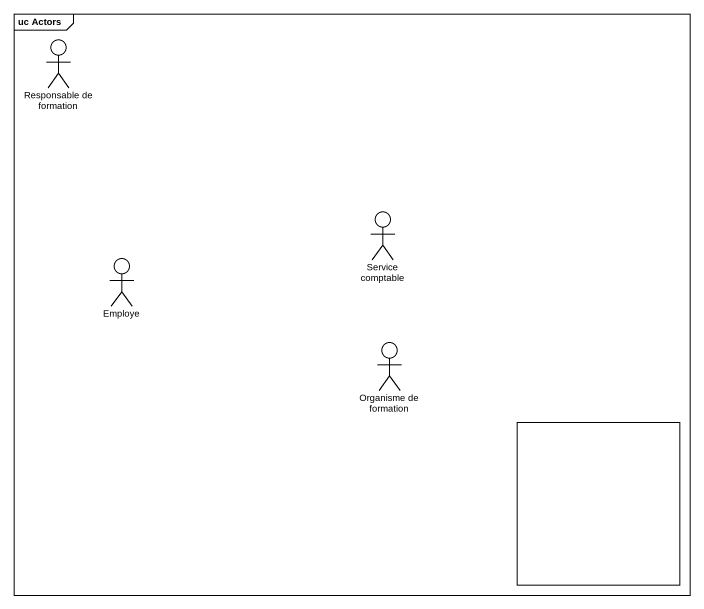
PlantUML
@startuml
mainframe uc Actors
actor "Responsable de formation" as Responsable_de_formation
actor "Service comptable" as Service_comptable
actor Employe
actor "Organisme de formation" as Organisme_de_formation
rectangle " " as rectangle1
@enduml
